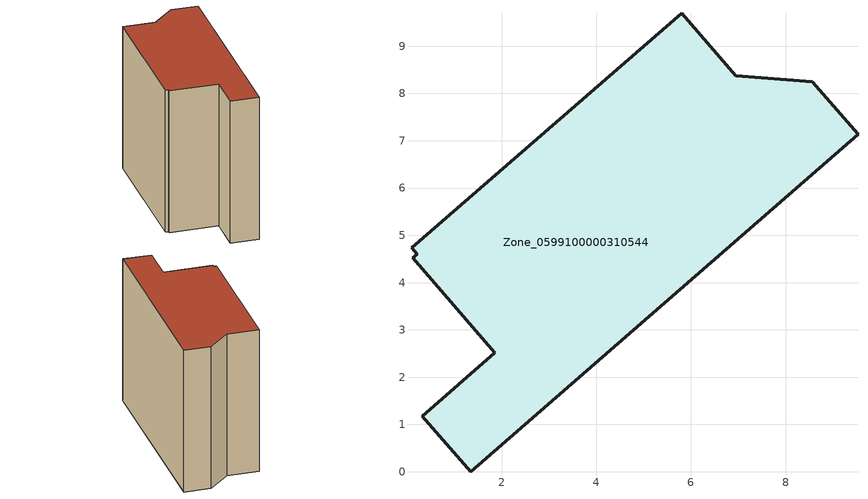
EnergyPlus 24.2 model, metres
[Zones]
Zone_0599100000310544
 floor ground (C_G): 8.56,8.25 9.53,7.13 1.35,0 0.32,1.18 1.85,2.52 0.12,4.52 0.21,4.6 0.09,4.74 5.8,9.7 6.94,8.38 z0
 wall outside (C_F): 0.32,1.18 1.35,0 9.53,7.13 8.56,8.25 6.94,8.38 5.8,9.7 0.09,4.74 0.21,4.6 0.12,4.52 1.85,2.52 0.32,1.18 z0:8.14
 roof outside (C_R): 0.12,4.52 1.85,2.52 0.32,1.18 1.35,0 9.53,7.13 8.56,8.25 6.94,8.38 5.8,9.7 0.09,4.74 0.21,4.6 z8.14
[BUILDING]
Pand.0599100000310544: North Axis=0; Terrain=City; Loads Convergence Tolerance Value=0.04; Temperature Convergence Tolerance Value=0.4; Solar Distribution=FullExterior; Maximum Number of Warmup Days=25; Minimum Number of Warmup Days=1
[Site:Location]
Rotterdam.The.Hague.AP_ZH_NLD Design_Conditions: Latitude=51.96; Longitude=4.45; Time Zone=1; Elevation=-4.5
[SITE:GROUNDTEMPERATURE:BUILDINGSURFACE]
18, 18, 18, 18, 18, 18, 18, 18, 18, 18, 18, 18
[MATERIAL] Thermal Absorptance=0.9; Solar Absorptance=0.7; Visible Absorptance=0.7
Name | Roughness | Thickness | Conductivity | Density | Specific Heat
G.TI.1946 | MediumSmooth | 0.15 | 1 | 540 | 1210
F.TI.1946 | Rough | 0.3 | 0.857143 | 1920 | 840
R.TI.1946 | MediumRough | 0.2 | 0.1 | 1500 | 1000
[CONSTRUCTION]
C_G: G.TI.1946
C_F: F.TI.1946
C_R: R.TI.1946
[ZONE]
Zone_0599100000310544: Type=1; Multiplier=1; Ceiling Height=Autocalculate; Volume=Autocalculate; Floor Area=autocalculate; Part of Total Floor Area=Yes
[ZONEINFILTRATION:DESIGNFLOWRATE]
Infil_Zone_0599100000310544: Zone or ZoneList or Space or SpaceList=Zone_0599100000310544; Schedule=AlwaysOn; Design Flow Rate Calculation Method=Flow/Area; Flow Rate per Floor Area=0.003; Constant Term Coefficient=1; Temperature Term Coefficient=0; Velocity Term Coefficient=0; Velocity Squared Term Coefficient=0
[HVACTEMPLATE:ZONE:IDEALLOADSAIRSYSTEM]
Zone_0599100000310544: Maximum Heating Supply Air Temperature=50; Minimum Cooling Supply Air Temperature=13; Maximum Heating Supply Air Humidity Ratio=0.0156; Minimum Cooling Supply Air Humidity Ratio=0.0077; Heating Limit=NoLimit; Cooling Limit=NoLimit; Dehumidification Control Type=ConstantSensibleHeatRatio; Cooling Sensible Heat Ratio=0.7; Dehumidification Setpoint=60; Humidification Control Type=None; Humidification Setpoint=30; Outdoor Air Method=None; Outdoor Air Flow Rate per Person=0.00944; Outdoor Air Flow Rate per Zone Floor Area=0; Outdoor Air Flow Rate per Zone=0; Demand Controlled Ventilation Type=None; Outdoor Air Economizer Type=NoEconomizer; Heat Recovery Type=None; Sensible Heat Recovery Effectiveness=0.7; Latent Heat Recovery Effectiveness=0.65
[ZONECONTROL:THERMOSTAT]
ThermostatControl_Zone_0599100000310544: Zone or ZoneList=Zone_0599100000310544; Control Type Schedule=DualSetpointControlType; Control 1=Thermostat_Zone_0599100000310544; Temperature Difference Between Cutout And Setpoint=0
[THERMOSTATSETPOINT:DUALSETPOINT]
Thermostat_Zone_0599100000310544: Heating Setpoint Temperature Schedule=HeatingSetpoint_Zone_0599100000310544; Cooling Setpoint Temperature Schedule=CoolingSetpoint_Zone_0599100000310544
[SCHEDULE:COMPACT]
HeatingSetpoint_Zone_0599100000310544: Through: 12/31, For: AllDays, Until: 24:00, 21
CoolingSetpoint_Zone_0599100000310544: Through: 12/31, For: AllDays, Until: 24:00, 24
DualSetpointControlType: Through: 12/31, For: AllDays, Until: 24:00, 4
AlwaysOn: Through: 12/31, For: AllDays, Until: 24:00, 1
